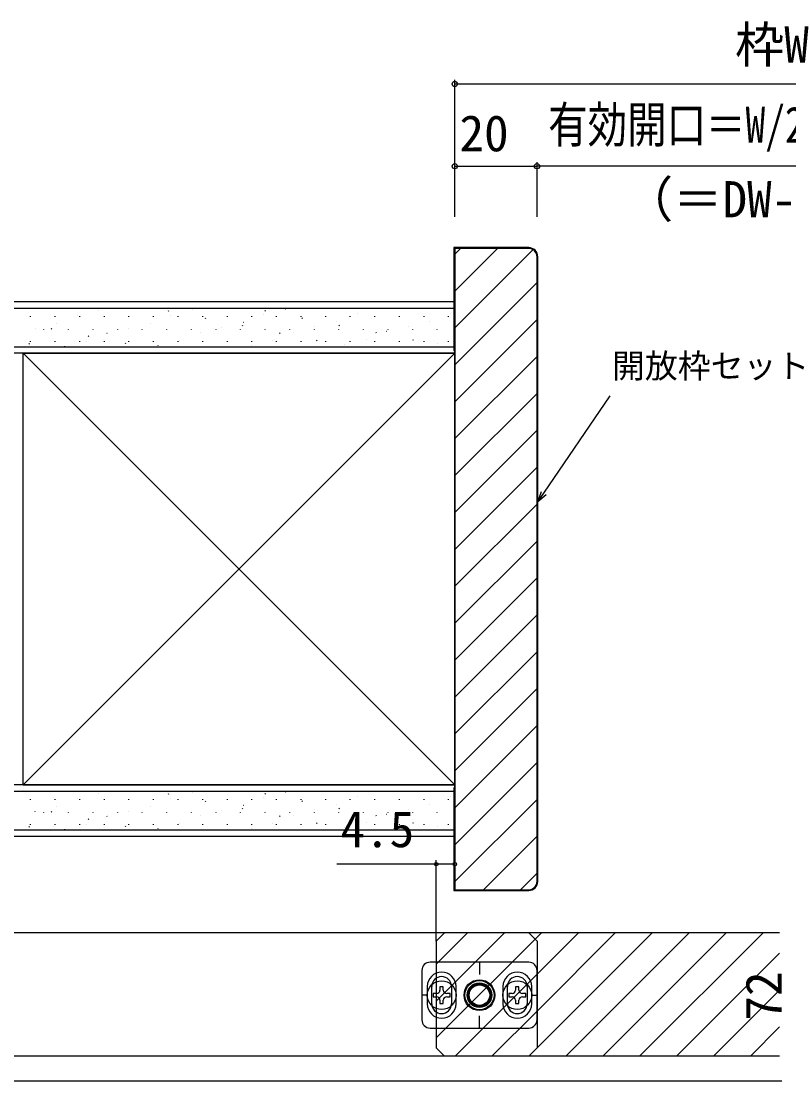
# Model space of a CAD drawing. Units: millimetres, scale not verified. Extents: x -525 to 525, y -784 to 780.
# Drawn here: x 135.1 to 321.8, y -647.7 to -389.9 of the extents above; entities that cross this region are included whole.
import ezdxf
from ezdxf.enums import TextEntityAlignment as Align

# ---------------------------------------------------------------- set-up
doc = ezdxf.new("R2010")
doc.units = ezdxf.units.MM
doc.header["$LTSCALE"] = 4
for name, color, linetype in [('0-4_YKK_12', 2, 'Continuous'), ('0-5_YKK_13', 4, 'Continuous'), ('0-7_YKK_D', 6, 'Continuous'), ('0-9_YSS_K', 3, 'Continuous'), ('0-A_YSS_KE', 3, 'Continuous')]:
    doc.layers.add(name, color=color, linetype=linetype)
doc.styles.add('ＭＳ ゴシック', font='')
doc.styles.get('ＭＳ ゴシック').set_extended_font_data('MS Gothic')

msp = doc.modelspace()

# ---------------------------------------------------------------- linework, layer by layer
at = {"layer": '0-4_YKK_12'}
for p, q in [((258.566, -611.656), (92.553, -611.656)), ((236.066, -613.656), (238.066, -611.656)), ((236.066, -619.28), (243.69, -611.656)), ((236.066, -628.26), (252.671, -611.656)), ((236.066, -637.241), (260.159, -613.147)), ((319.573, -611.656), (238.066, -611.656)), ((258.566, -611.656), (260.566, -613.656)), ((260.159, -613.147), (261.651, -611.656)), ((260.249, -639.999), (288.592, -611.656)), ((260.566, -621.721), (270.631, -611.656)), ((260.566, -630.701), (279.611, -611.656)), ((267.572, -641.656), (297.572, -611.656)), ((276.552, -641.656), (306.552, -611.656)), ((285.532, -641.656), (315.532, -611.656)), ((236.066, -613.656), (236.066, -639.656)), ((260.566, -613.656), (260.566, -639.656)), ((294.513, -641.656), (319.573, -616.596)), ((240.631, -641.656), (260.566, -621.721)), ((303.493, -641.656), (319.573, -625.576)), ((249.611, -641.656), (260.566, -630.701)), ((312.473, -641.656), (319.573, -634.556)), ((258.566, -641.656), (92.553, -641.656)), ((238.066, -641.656), (236.066, -639.656)), ((319.573, -641.656), (238.066, -641.656)), ((258.566, -641.656), (260.566, -639.656)), ((258.592, -641.656), (258.909, -641.338)), ((258.909, -641.338), (260.249, -639.999)), ((103.754, -647.66), (320.073, -647.66))]:
    msp.add_line(p, q, dxfattribs=at)
at = {"layer": '0-5_YKK_13'}
for p, q in [((232.566, -620.818), (232.566, -632.818)), ((258.566, -618.818), (234.566, -618.818)), ((246.566, -618.818), (246.566, -621.818)), ((260.566, -632.818), (260.566, -620.818)), ((233.866, -624.718), (233.866, -628.918)), ((234.966, -628.918), (234.966, -624.718)), ((239.766, -624.718), (239.766, -628.918)), ((240.866, -628.918), (240.866, -624.718)), ((252.266, -624.718), (252.266, -628.918)), ((253.366, -628.918), (253.366, -624.718)), ((258.166, -624.718), (258.166, -628.918)), ((259.266, -628.918), (259.266, -624.718)), ((233.866, -626.818), (232.566, -626.818)), ((238.596, -627.228), (239.416, -627.228)), ((256.996, -627.228), (257.816, -627.228)), ((259.266, -626.818), (260.566, -626.818)), ((246.566, -634.818), (246.566, -631.818)), ((234.566, -634.818), (258.566, -634.818))]:
    msp.add_line(p, q, dxfattribs=at)
for points in [[(236.136, -626.408), (235.316, -626.408), (235.316, -627.228), (236.136, -627.228)], [(237.776, -625.588), (237.776, -624.768), (236.956, -624.768), (236.956, -625.588)], [(239.416, -627.228), (239.416, -626.408), (238.596, -626.408)], [(254.536, -626.408), (253.716, -626.408), (253.716, -627.228), (254.536, -627.228)], [(256.176, -625.588), (256.176, -624.768), (255.356, -624.768), (255.356, -625.588)], [(257.816, -627.228), (257.816, -626.408), (256.996, -626.408)], [(236.956, -628.048), (236.956, -628.868), (237.776, -628.868), (237.776, -628.048)], [(255.356, -628.048), (255.356, -628.868), (256.176, -628.868), (256.176, -628.048)]]:
    msp.add_lwpolyline(points, dxfattribs=at)
for centre, radius in [((237.366, -626.818), 3.5), ((246.566, -626.818), 3.75), ((246.566, -626.818), 3.55), ((246.566, -626.818), 3), ((255.766, -626.818), 3.5), ((246.566, -626.818), 2.8), ((246.566, -626.818), 2.55), ((246.566, -626.818), 2.5)]:
    msp.add_circle(centre, radius, dxfattribs=at)
for centre, radius, start, end in [((234.566, -620.818), 2, 90, 180), ((237.366, -624.718), 3.5, 0, 180), ((255.766, -624.718), 3.5, 0, 180), ((258.566, -620.818), 2, 0, 90), ((237.366, -624.718), 2.4, 0, 180), ((255.766, -624.718), 2.4, 0, 180), ((236.136, -625.588), 0.82, 270, 0), ((238.596, -625.588), 0.82, 180, 270), ((254.536, -625.588), 0.82, 270, 0), ((256.996, -625.588), 0.82, 180, 270), ((237.366, -628.918), 3.5, 180, 0), ((237.366, -628.918), 2.4, 180, 0), ((236.136, -628.048), 0.82, 0, 90), ((238.596, -628.048), 0.82, 90, 180), ((255.766, -628.918), 3.5, 180, 0), ((255.766, -628.918), 2.4, 180, 0), ((254.536, -628.048), 0.82, 0, 90), ((256.996, -628.048), 0.82, 90, 180), ((234.566, -632.818), 2, 180, 270), ((258.566, -632.818), 2, 270, 0)]:
    msp.add_arc(centre, radius, start, end, dxfattribs=at)
at = {"layer": '0-7_YKK_D'}
for p, q in [((240.566, -437.505), (240.566, -404.16)), ((408.079, -405.16), (240.566, -405.16)), ((240.566, -437.505), (240.566, -424.16)), ((240.566, -425.16), (260.566, -425.16)), ((260.566, -437.505), (260.566, -424.16)), ((260.566, -437.505), (260.566, -424.16)), ((388.079, -425.16), (260.566, -425.16)), ((236.066, -613.656), (236.066, -593.97)), ((240.566, -600.16), (240.566, -593.97))]:
    msp.add_line(p, q, dxfattribs=at)
for points in [[(260.766, -506.802), (262.205, -504.697), (278.391, -481.023)], [(262.769, -505.083), (260.766, -506.802), (261.641, -504.312)], [(240.566, -594.97), (236.066, -594.97), (211.866, -594.97)]]:
    msp.add_lwpolyline(points, dxfattribs=at)
for centre, radius in [((240.566, -405.16), 0.637), ((240.566, -425.16), 0.637), ((260.566, -425.16), 0.637), ((260.566, -425.16), 0.637), ((236.066, -594.97), 0.425), ((240.566, -594.97), 0.425)]:
    msp.add_circle(centre, radius, dxfattribs=at)
at = {"layer": '0-9_YSS_K'}
for p, q in [((240.566, -446.532), (241.939, -445.16)), ((240.566, -455.513), (250.919, -445.16)), ((240.566, -464.493), (259.607, -445.452)), ((240.566, -473.473), (260.566, -453.473)), ((240.566, -458.16), (240.566, -470.66)), ((240.566, -587.66), (240.566, -458.66)), ((107.754, -459.66), (240.566, -459.66)), ((154.007, -460.254), (154.001, -460.235)), ((171.039, -460.525), (170.928, -460.359)), ((171.456, -461.392), (171.45, -461.373)), ((176.681, -460.1), (176.674, -460.081)), ((194.13, -461.239), (194.123, -461.22)), ((194.498, -460.453), (194.387, -460.287)), ((199.354, -459.947), (199.347, -459.928)), ((216.803, -461.086), (216.796, -461.067)), ((222.027, -459.794), (222.021, -459.775)), ((239.476, -460.932), (239.47, -460.913)), ((137.408, -461.769), (137.408, -461.669)), ((143.388, -461.769), (143.388, -461.669)), ((143.792, -463.497), (143.786, -463.479)), ((148.783, -461.546), (148.776, -461.527)), ((149.368, -461.769), (149.368, -461.669)), ((155.348, -461.769), (155.348, -461.669)), ((161.328, -461.769), (161.328, -461.669)), ((166.466, -463.344), (166.459, -463.325)), ((167.308, -461.769), (167.308, -461.669)), ((173.288, -461.769), (173.288, -461.669)), ((179.268, -461.769), (179.268, -461.669)), ((180.045, -462.294), (179.935, -462.127)), ((185.248, -461.769), (185.248, -461.669)), ((189.051, -464.063), (188.941, -463.896)), ((189.139, -463.191), (189.132, -463.172)), ((191.228, -461.769), (191.228, -461.669)), ((197.208, -461.769), (197.208, -461.669)), ((203.188, -461.769), (203.188, -461.669)), ((203.504, -462.222), (203.394, -462.056)), ((209.168, -461.769), (209.168, -461.669)), ((211.812, -463.038), (211.806, -463.019)), ((212.511, -463.991), (212.4, -463.824)), ((215.148, -461.769), (215.148, -461.669)), ((221.128, -461.769), (221.128, -461.669)), ((227.108, -461.769), (227.108, -461.669)), ((233.088, -461.769), (233.088, -461.669)), ((234.486, -462.884), (234.479, -462.865)), ((239.068, -461.769), (239.068, -461.669)), ((240.566, -482.453), (260.566, -462.453)), ((138.535, -464.695), (138.528, -464.676)), ((140.638, -464.999), (140.638, -464.899)), ((142.541, -464.824), (142.431, -464.657)), ((146.618, -464.999), (146.618, -464.899)), ((151.548, -466.593), (151.437, -466.426)), ((152.598, -464.999), (152.598, -464.899)), ((155.984, -465.834), (155.977, -465.815)), ((158.578, -464.999), (158.578, -464.899)), ((161.208, -464.542), (161.201, -464.523)), ((164.558, -464.999), (164.558, -464.899)), ((170.538, -464.999), (170.538, -464.899)), ((176.518, -464.999), (176.518, -464.899)), ((178.657, -465.681), (178.65, -465.662)), ((182.498, -464.999), (182.498, -464.899)), ((183.881, -464.389), (183.875, -464.37)), ((188.478, -464.999), (188.478, -464.899)), ((194.458, -464.999), (194.458, -464.899)), ((198.058, -465.832), (197.947, -465.665)), ((200.438, -464.999), (200.438, -464.899)), ((201.33, -465.527), (201.324, -465.508)), ((206.418, -464.999), (206.418, -464.899)), ((206.555, -464.235), (206.548, -464.216)), ((212.398, -464.999), (212.398, -464.899)), ((218.378, -464.999), (218.378, -464.899)), ((221.517, -465.76), (221.407, -465.593)), ((224.004, -465.374), (223.997, -465.355)), ((224.358, -464.999), (224.358, -464.899)), ((229.228, -464.082), (229.221, -464.063)), ((230.338, -464.999), (230.338, -464.899)), ((236.318, -464.999), (236.318, -464.899)), ((240.566, -469.16), (107.754, -469.16)), ((137.095, -468.434), (136.985, -468.267)), ((137.408, -467.849), (137.408, -467.749)), ((143.388, -467.849), (143.388, -467.749)), ((145.735, -468.984), (145.728, -468.965)), ((149.368, -467.849), (149.368, -467.749)), ((150.993, -467.786), (150.986, -467.767)), ((155.348, -467.849), (155.348, -467.749)), ((160.554, -468.362), (160.444, -468.195)), ((161.328, -467.849), (161.328, -467.749)), ((167.308, -467.849), (167.308, -467.749)), ((168.408, -468.83), (168.402, -468.811)), ((173.288, -467.849), (173.288, -467.749)), ((173.666, -467.633), (173.66, -467.614)), ((179.268, -467.849), (179.268, -467.749)), ((185.248, -467.849), (185.248, -467.749)), ((191.082, -468.677), (191.075, -468.658)), ((191.228, -467.849), (191.228, -467.749)), ((196.34, -467.479), (196.333, -467.46)), ((197.208, -467.849), (197.208, -467.749)), ((203.188, -467.849), (203.188, -467.749)), ((207.064, -467.601), (206.954, -467.434)), ((209.168, -467.849), (209.168, -467.749)), ((213.755, -468.524), (213.748, -468.505)), ((215.148, -467.849), (215.148, -467.749)), ((219.013, -467.326), (219.006, -467.307)), ((221.128, -467.849), (221.128, -467.749)), ((227.108, -467.849), (227.108, -467.749)), ((230.523, -467.529), (230.413, -467.362)), ((233.088, -467.849), (233.088, -467.749)), ((236.428, -468.37), (236.422, -468.352)), ((239.068, -467.849), (239.068, -467.749)), ((239.438, -469.16), (239.419, -469.131)), ((135.566, -470.66), (240.566, -470.66)), ((240.566, -470.66), (135.566, -575.66)), ((135.566, -470.66), (240.566, -575.66)), ((240.566, -575.66), (240.566, -470.66)), ((240.566, -491.434), (260.566, -471.434)), ((240.566, -500.414), (260.566, -480.414)), ((240.566, -509.394), (260.566, -489.394)), ((240.566, -518.375), (260.566, -498.375)), ((240.566, -527.355), (260.566, -507.355)), ((240.566, -536.335), (260.566, -516.335)), ((240.566, -545.315), (260.566, -525.315)), ((240.566, -554.296), (260.566, -534.296)), ((240.566, -563.276), (260.566, -543.276)), ((240.566, -572.256), (260.566, -552.256)), ((240.566, -581.236), (260.566, -561.236)), ((240.566, -590.217), (260.566, -570.217)), ((107.754, -577.16), (240.566, -577.16)), ((199.354, -577.447), (199.347, -577.428)), ((222.027, -577.294), (222.021, -577.275)), ((240.566, -575.66), (240.566, -588.16)), ((137.408, -579.269), (137.408, -579.169)), ((143.388, -579.269), (143.388, -579.169)), ((148.783, -579.046), (148.776, -579.027)), ((149.368, -579.269), (149.368, -579.169)), ((154.007, -577.754), (154.001, -577.735)), ((155.348, -579.269), (155.348, -579.169)), ((161.328, -579.269), (161.328, -579.169)), ((167.308, -579.269), (167.308, -579.169)), ((171.039, -578.025), (170.928, -577.859)), ((171.456, -578.892), (171.45, -578.873)), ((173.288, -579.269), (173.288, -579.169)), ((176.681, -577.6), (176.674, -577.581)), ((179.268, -579.269), (179.268, -579.169)), ((180.045, -579.794), (179.935, -579.627)), ((185.248, -579.269), (185.248, -579.169)), ((191.228, -579.269), (191.228, -579.169)), ((194.13, -578.739), (194.123, -578.72)), ((194.498, -577.953), (194.387, -577.787)), ((197.208, -579.269), (197.208, -579.169)), ((203.188, -579.269), (203.188, -579.169)), ((203.504, -579.722), (203.394, -579.556)), ((209.168, -579.269), (209.168, -579.169)), ((215.148, -579.269), (215.148, -579.169)), ((216.803, -578.586), (216.796, -578.567)), ((221.128, -579.269), (221.128, -579.169)), ((227.108, -579.269), (227.108, -579.169)), ((233.088, -579.269), (233.088, -579.169)), ((239.068, -579.269), (239.068, -579.169)), ((239.476, -578.432), (239.47, -578.413)), ((240.566, -599.197), (260.566, -579.197)), ((138.535, -582.195), (138.528, -582.176)), ((140.638, -582.499), (140.638, -582.399)), ((142.541, -582.324), (142.431, -582.157)), ((143.792, -580.997), (143.786, -580.979)), ((146.618, -582.499), (146.618, -582.399)), ((152.598, -582.499), (152.598, -582.399)), ((158.578, -582.499), (158.578, -582.399)), ((161.208, -582.042), (161.201, -582.023)), ((164.558, -582.499), (164.558, -582.399)), ((166.466, -580.844), (166.459, -580.825)), ((170.538, -582.499), (170.538, -582.399)), ((176.518, -582.499), (176.518, -582.399)), ((182.498, -582.499), (182.498, -582.399)), ((183.881, -581.889), (183.875, -581.87)), ((188.478, -582.499), (188.478, -582.399)), ((189.051, -581.563), (188.941, -581.396)), ((189.139, -580.691), (189.132, -580.672)), ((194.458, -582.499), (194.458, -582.399)), ((200.438, -582.499), (200.438, -582.399)), ((206.418, -582.499), (206.418, -582.399)), ((206.555, -581.735), (206.548, -581.716)), ((211.812, -580.538), (211.806, -580.519)), ((212.398, -582.499), (212.398, -582.399)), ((212.511, -581.491), (212.4, -581.324)), ((218.378, -582.499), (218.378, -582.399)), ((224.358, -582.499), (224.358, -582.399)), ((229.228, -581.582), (229.221, -581.563)), ((230.338, -582.499), (230.338, -582.399)), ((234.486, -580.384), (234.479, -580.365)), ((236.318, -582.499), (236.318, -582.399)), ((151.548, -584.093), (151.437, -583.926)), ((155.984, -583.334), (155.977, -583.315)), ((173.666, -585.133), (173.66, -585.114)), ((178.657, -583.181), (178.65, -583.162)), ((196.34, -584.979), (196.333, -584.96)), ((198.058, -583.332), (197.947, -583.165)), ((201.33, -583.027), (201.324, -583.008)), ((207.064, -585.101), (206.954, -584.934)), ((219.013, -584.826), (219.006, -584.807)), ((221.517, -583.26), (221.407, -583.093)), ((224.004, -582.874), (223.997, -582.855)), ((230.523, -585.029), (230.413, -584.862)), ((240.566, -586.66), (107.754, -586.66)), ((137.095, -585.934), (136.985, -585.767)), ((137.408, -585.349), (137.408, -585.249)), ((143.388, -585.349), (143.388, -585.249)), ((145.735, -586.484), (145.728, -586.465)), ((149.368, -585.349), (149.368, -585.249)), ((150.993, -585.286), (150.986, -585.267)), ((155.348, -585.349), (155.348, -585.249)), ((160.554, -585.862), (160.444, -585.695)), ((161.328, -585.349), (161.328, -585.249)), ((167.308, -585.349), (167.308, -585.249)), ((168.408, -586.33), (168.402, -586.311)), ((173.288, -585.349), (173.288, -585.249)), ((179.268, -585.349), (179.268, -585.249)), ((185.248, -585.349), (185.248, -585.249)), ((191.082, -586.177), (191.075, -586.158)), ((191.228, -585.349), (191.228, -585.249)), ((197.208, -585.349), (197.208, -585.249)), ((203.188, -585.349), (203.188, -585.249)), ((209.168, -585.349), (209.168, -585.249)), ((213.755, -586.024), (213.748, -586.005)), ((215.148, -585.349), (215.148, -585.249)), ((221.128, -585.349), (221.128, -585.249)), ((227.108, -585.349), (227.108, -585.249)), ((233.088, -585.349), (233.088, -585.249)), ((236.428, -585.87), (236.422, -585.852)), ((239.068, -585.349), (239.068, -585.249)), ((239.438, -586.66), (239.419, -586.631)), ((247.584, -601.16), (260.566, -588.177)), ((256.564, -601.16), (260.566, -597.157))]:
    msp.add_line(p, q, dxfattribs=at)
at = {"layer": '0-A_YSS_KE'}
for p, q in [((260.566, -599.16), (260.566, -447.16)), ((260.766, -599.16), (260.766, -447.16)), ((240.566, -458.16), (107.754, -458.16)), ((240.566, -470.66), (107.754, -470.66)), ((135.566, -575.66), (135.566, -470.66)), ((240.366, -469.96), (240.566, -469.96)), ((240.566, -575.66), (240.566, -470.66)), ((240.566, -575.66), (107.754, -575.66)), ((135.566, -575.66), (240.566, -575.66)), ((240.566, -576.36), (240.366, -576.36)), ((107.754, -588.16), (240.566, -588.16))]:
    msp.add_line(p, q, dxfattribs=at)
for points in [[(258.566, -444.96), (240.366, -444.96), (240.366, -469.96)], [(258.566, -445.16), (240.566, -445.16), (240.566, -601.16), (258.566, -601.16)], [(240.366, -576.36), (240.366, -601.36), (258.566, -601.36)]]:
    msp.add_lwpolyline(points, dxfattribs=at)
for centre, radius, start, end in [((258.566, -447.16), 2.2, 0, 90), ((258.566, -447.16), 2, 0, 90), ((258.566, -599.16), 2, 270, 0), ((258.566, -599.16), 2.2, 270, 360)]:
    msp.add_arc(centre, radius, start, end, dxfattribs=at)

# ---------------------------------------------------------------- texts
at = {"layer": '0-7_YKK_D', "style": 'ＭＳ ゴシック'}
for s, height, p in [('枠W', 8.798, (308.709, -402.591)), ('20', 8.798, (241.702, -424.16)), ('（＝DW-44）', 8.798, (281.675, -440.228)), ('開放枠セット', 5.865, (278.8, -478.432)), ('4.5', 8.798, (212.752, -593.47))]:
    msp.add_text(s, height=height, dxfattribs=at).set_placement(p, align=Align.BOTTOM_LEFT)
at = {"layer": '0-7_YKK_D', "style": 'ＭＳ ゴシック', "width": 0.8}
msp.add_text('有効開口＝W/2－66', height=8.798, dxfattribs=at).set_placement((263.286, -422.091), align=Align.BOTTOM_LEFT)
at = {"layer": '0-7_YKK_D', "style": 'ＭＳ ゴシック'}
msp.add_text('72', height=8.798, rotation=90, dxfattribs=at).set_placement((322.693, -633.023), align=Align.BOTTOM_LEFT)

doc.saveas('drawing.dxf')
